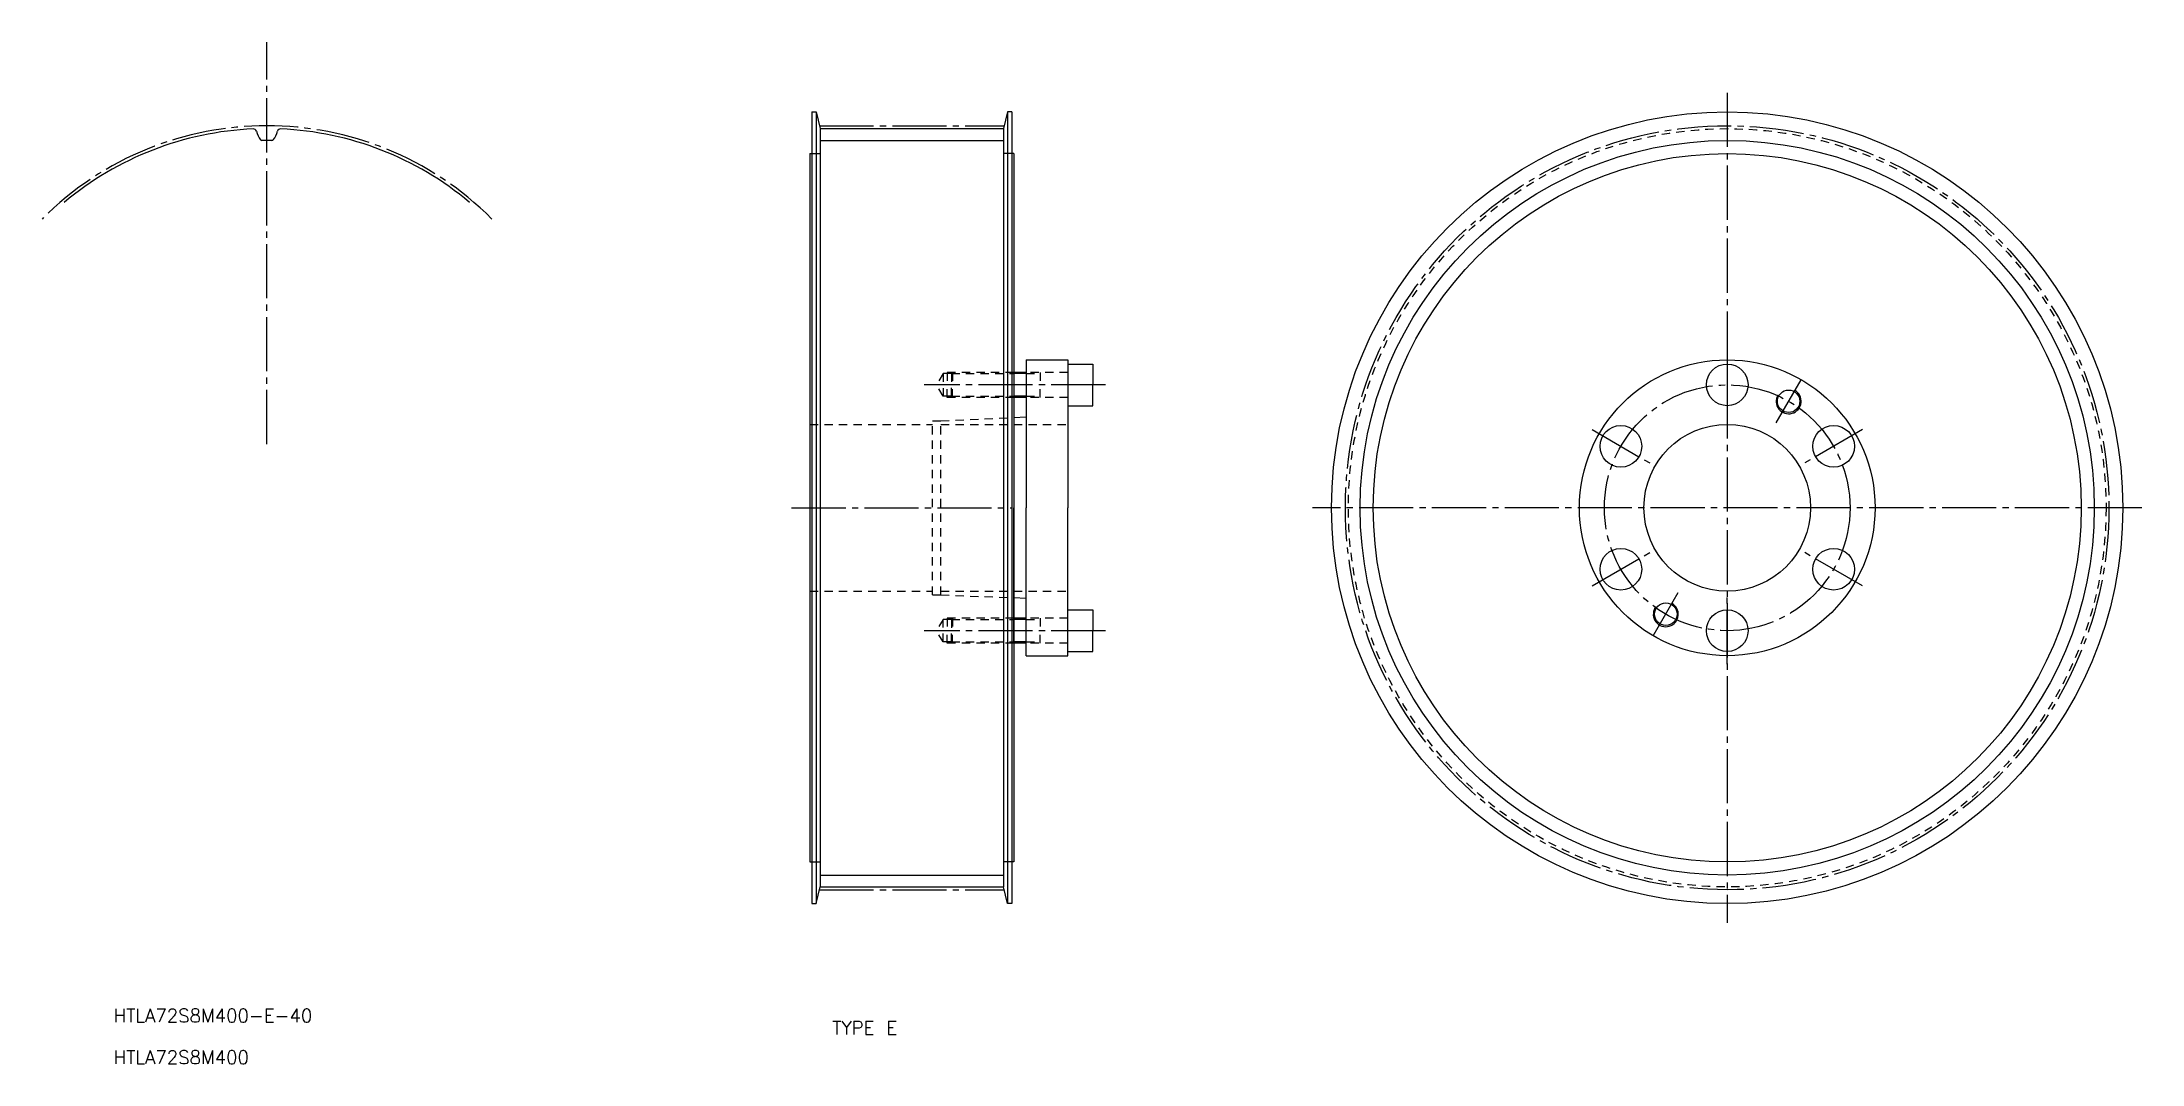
# Model space of a CAD drawing. Extents: x 179 to 683, y 186 to 431.
import ezdxf
from ezdxf.enums import TextEntityAlignment as Align

# ---------------------------------------------------------------- set-up
doc = ezdxf.new("R2010")
doc.units = 0
doc.linetypes.add('CENTER', pattern=[17.5, 13, -1.5, 1.5, -1.5])
doc.linetypes.add('DASHED', pattern=[3.5, 2, -1.5])
doc.layers.get('0').update_dxf_attribs({"linetype": 'CONTINUOUS'})
doc.layers.add('CENTER', color=1, linetype='CENTER')
doc.styles.get("Standard").update_dxf_attribs({"font": 'txt.shx', "bigfont": '@extfont2.shx'})

msp = doc.modelspace()

# ---------------------------------------------------------------- linework, layer by layer
at = {"color": 7, "linetype": 'CONTINUOUS'}
for p, q in [((363.76, 414.46), (363.76, 224.46)), ((363.76, 414.46), (364.76, 414.46)), ((364.76, 414.46), (365.76, 410.46)), ((364.76, 414.46), (364.76, 224.46)), ((410.76, 414.46), (409.76, 410.46)), ((411.76, 414.46), (410.76, 414.46)), ((410.76, 414.46), (410.76, 224.46)), ((411.76, 414.46), (411.76, 224.46)), ((365.76, 410.46), (365.76, 228.46)), ((365.76, 410.44), (409.76, 410.44)), ((409.76, 410.46), (409.76, 228.46)), ((363.26, 404.46), (363.26, 234.46)), ((363.26, 404.46), (363.76, 404.46)), ((412.26, 404.46), (411.76, 404.46)), ((412.26, 404.46), (412.26, 234.46)), ((415.26, 354.96), (425.26, 354.96)), ((415.26, 354.96), (415.26, 351.96)), ((425.26, 354.96), (425.26, 353.96)), ((425.26, 353.96), (425.26, 343.96)), ((425.26, 353.96), (431.26, 353.96)), ((431.26, 353.96), (431.26, 348.96)), ((412.26, 351.96), (412.26, 345.96)), ((415.26, 351.96), (412.26, 351.96)), ((415.26, 351.96), (415.26, 345.96)), ((431.26, 343.96), (431.26, 348.96)), ((412.26, 345.96), (412.26, 341.08)), ((415.26, 345.96), (412.26, 345.96)), ((415.26, 345.96), (415.26, 341.21)), ((425.26, 343.96), (425.26, 319.46)), ((425.26, 343.96), (431.26, 343.96)), ((415.26, 341.21), (412.26, 341.08)), ((412.26, 341.08), (412.26, 319.46)), ((415.26, 341.21), (415.26, 319.46)), ((412.26, 297.84), (412.26, 319.46)), ((415.26, 297.71), (415.26, 319.46)), ((425.26, 294.96), (425.26, 319.46)), ((415.26, 297.71), (412.26, 297.84)), ((412.26, 292.96), (412.26, 297.84)), ((415.26, 292.96), (415.26, 297.71)), ((412.26, 286.96), (412.26, 292.96)), ((415.26, 292.96), (412.26, 292.96)), ((415.26, 286.96), (415.26, 292.96)), ((425.26, 284.96), (425.26, 294.96)), ((425.26, 294.96), (431.26, 294.96)), ((431.26, 294.96), (431.26, 289.96)), ((431.26, 284.96), (431.26, 289.96)), ((415.26, 286.96), (412.26, 286.96)), ((415.26, 283.96), (415.26, 286.96)), ((415.26, 283.96), (425.26, 283.96)), ((425.26, 284.96), (431.26, 284.96)), ((425.26, 283.96), (425.26, 284.96)), ((363.26, 234.46), (363.76, 234.46)), ((412.26, 234.46), (411.76, 234.46)), ((364.76, 224.46), (365.76, 228.46)), ((365.76, 228.47), (409.76, 228.47)), ((410.76, 224.46), (409.76, 228.46)), ((363.76, 224.46), (364.76, 224.46)), ((411.76, 224.46), (410.76, 224.46))]:
    msp.add_line(p, q, dxfattribs=at)
at = {"color": 3, "linetype": 'DASHED'}
for p, q in [((363.76, 404.46), (365.76, 404.46)), ((411.76, 404.46), (409.76, 404.46)), ((395.26, 351.66), (393.7, 348.96)), ((395.26, 346.26), (393.7, 348.96)), ((395.26, 351.66), (395.26, 346.26)), ((397.26, 351.66), (395.26, 351.66)), ((396.26, 351.96), (396.26, 348.96)), ((397.56, 351.96), (396.26, 351.96)), ((396.26, 345.96), (396.26, 348.96)), ((397.56, 351.96), (397.26, 351.66)), ((397.26, 351.66), (397.26, 348.96)), ((397.26, 351.66), (412.26, 351.66)), ((397.26, 346.26), (397.26, 348.96)), ((397.56, 351.96), (397.56, 348.96)), ((412.26, 351.96), (397.56, 351.96)), ((397.56, 345.96), (397.56, 348.96)), ((425.26, 351.96), (415.26, 351.96)), ((415.26, 351.66), (418.6, 351.66)), ((418.6, 351.96), (418.6, 348.96)), ((418.6, 345.96), (418.6, 348.96)), ((397.26, 346.26), (395.26, 346.26)), ((397.56, 345.96), (396.26, 345.96)), ((397.26, 346.26), (412.26, 346.26)), ((397.56, 345.96), (397.26, 346.26)), ((412.26, 345.96), (397.56, 345.96)), ((415.26, 346.26), (418.6, 346.26)), ((425.26, 345.96), (415.26, 345.96)), ((363.26, 339.46), (392.76, 339.46)), ((392.76, 340.33), (394.76, 340.33)), ((392.76, 298.58), (392.76, 340.25)), ((394.76, 340.33), (412.26, 341.08)), ((394.76, 298.58), (394.76, 340.33)), ((394.76, 339.46), (425.26, 339.46)), ((363.26, 299.46), (392.76, 299.46)), ((392.76, 298.58), (394.76, 298.58)), ((394.76, 299.46), (425.26, 299.46)), ((394.76, 298.58), (412.26, 297.84)), ((395.26, 292.66), (393.7, 289.96)), ((395.26, 287.26), (395.26, 292.66)), ((397.26, 292.66), (395.26, 292.66)), ((396.26, 292.96), (396.26, 289.96)), ((397.56, 292.96), (396.26, 292.96)), ((397.56, 292.96), (397.26, 292.66)), ((397.26, 292.66), (412.26, 292.66)), ((397.26, 292.66), (397.26, 289.96)), ((412.26, 292.96), (397.56, 292.96)), ((397.56, 292.96), (397.56, 289.96)), ((425.26, 292.96), (415.26, 292.96)), ((415.26, 292.66), (418.6, 292.66)), ((418.6, 292.96), (418.6, 289.96)), ((395.26, 287.26), (393.7, 289.96)), ((396.26, 286.96), (396.26, 289.96)), ((397.26, 287.26), (397.26, 289.96)), ((397.56, 286.96), (397.56, 289.96)), ((418.6, 286.96), (418.6, 289.96)), ((397.26, 287.26), (395.26, 287.26)), ((397.56, 286.96), (396.26, 286.96)), ((397.26, 287.26), (412.26, 287.26)), ((397.56, 286.96), (397.26, 287.26)), ((412.26, 286.96), (397.56, 286.96)), ((415.26, 287.26), (418.6, 287.26)), ((425.26, 286.96), (415.26, 286.96)), ((363.76, 234.46), (365.76, 234.46)), ((411.76, 234.46), (409.76, 234.46))]:
    msp.add_line(p, q, dxfattribs=at)
at = {"color": 3, "linetype": 'CONTINUOUS'}
for p, q in [((365.76, 407.61), (409.76, 407.61)), ((365.76, 231.3), (409.76, 231.3))]:
    msp.add_line(p, q, dxfattribs=at)
at = {"color": 3}
for p, q in [((415.26, 351.66), (412.26, 351.66)), ((415.26, 346.26), (412.26, 346.26)), ((415.26, 292.66), (412.26, 292.66)), ((415.26, 287.26), (412.26, 287.26))]:
    msp.add_line(p, q, dxfattribs=at)
at = {"color": 7, "linetype": 'CONTINUOUS'}
for centre, radius in [((583.57, 319.46), 95), ((583.57, 319.46), 85), ((583.57, 319.46), 35.5), ((583.57, 319.46), 35.5), ((583.57, 348.96), 5), ((598.32, 345.01), 2.7), ((558.03, 334.21), 5), ((583.57, 319.46), 20), ((609.12, 334.21), 5), ((558.03, 304.71), 5), ((609.12, 304.71), 5), ((568.82, 293.91), 2.7), ((583.57, 289.96), 5)]:
    msp.add_circle(centre, radius, dxfattribs=at)
at = {"color": 3, "linetype": 'DASHED'}
msp.add_circle((583.57, 319.46), 90.98, dxfattribs=at)
at = {"color": 3, "linetype": 'CONTINUOUS'}
msp.add_circle((583.57, 319.46), 88.15, dxfattribs=at)
at = {"color": 7, "linetype": 'CONTINUOUS'}
for centre, radius, start, end in [((232.91, 334.74), 75.71, 92.5006, 130), ((229.64, 409.63), 0.75, 13.9951, 92.5006), ((235.51, 411.09), 5.3, 193.9951, 218.9708), ((230.31, 411.09), 5.3, 321.0292, 346.0049), ((236.18, 409.63), 0.75, 87.4994, 166.0049), ((232.91, 334.74), 75.71, 50, 87.4994), ((231.7, 408.01), 0.4, 218.9708, 270.9458), ((232.91, 334.74), 72.88, 90, 90.9458), ((232.91, 334.74), 72.88, 89.0542, 90), ((234.12, 408.01), 0.4, 269.0542, 321.0292)]:
    msp.add_arc(centre, radius, start, end, dxfattribs=at)
at = {"color": 3}
for centre in [(598.32, 345.01), (568.82, 293.91)]:
    msp.add_arc(centre, 3, 150, 62, dxfattribs=at)
at = {"layer": 'CENTER', "color": 1, "linetype": 'CENTER'}
for p, q in [((232.91, 334.74), (232.91, 431.23)), ((583.57, 419.06), (583.57, 219.86)), ((365.59, 411.13), (409.76, 411.13)), ((583.57, 356.96), (583.57, 340.96)), ((434.26, 348.96), (390.7, 348.96)), ((595.32, 339.81), (601.32, 350.2)), ((551.1, 338.21), (564.95, 330.21)), ((616.05, 338.21), (602.19, 330.21)), ((358.9, 319.46), (411.9, 319.46)), ((683.17, 319.46), (483.97, 319.46)), ((551.1, 300.71), (564.95, 308.71)), ((616.05, 300.71), (602.19, 308.71)), ((565.82, 288.72), (571.82, 299.11)), ((583.57, 281.96), (583.57, 297.96)), ((434.26, 289.96), (390.7, 289.96)), ((365.59, 227.78), (409.93, 227.78))]:
    msp.add_line(p, q, dxfattribs=at)
for radius in [91.67, 29.5]:
    msp.add_circle((583.57, 319.46), radius, dxfattribs=at)
msp.add_arc((232.91, 334.74), 76.39, 45, 135, dxfattribs=at)

# ---------------------------------------------------------------- texts
for s, p in [('HTLA72S8M400-E-40', (196.09, 195.98)), ('HTLA72S8M400', (196.09, 185.98))]:
    msp.add_text(s, height=3.2).set_placement(p)
at = {"color": 7, "linetype": 'CONTINUOUS'}
msp.add_text('TYPE E', height=3.2, dxfattribs=at).set_placement((376.44, 194.62), align=Align.MIDDLE_CENTER)

doc.saveas('drawing.dxf')
